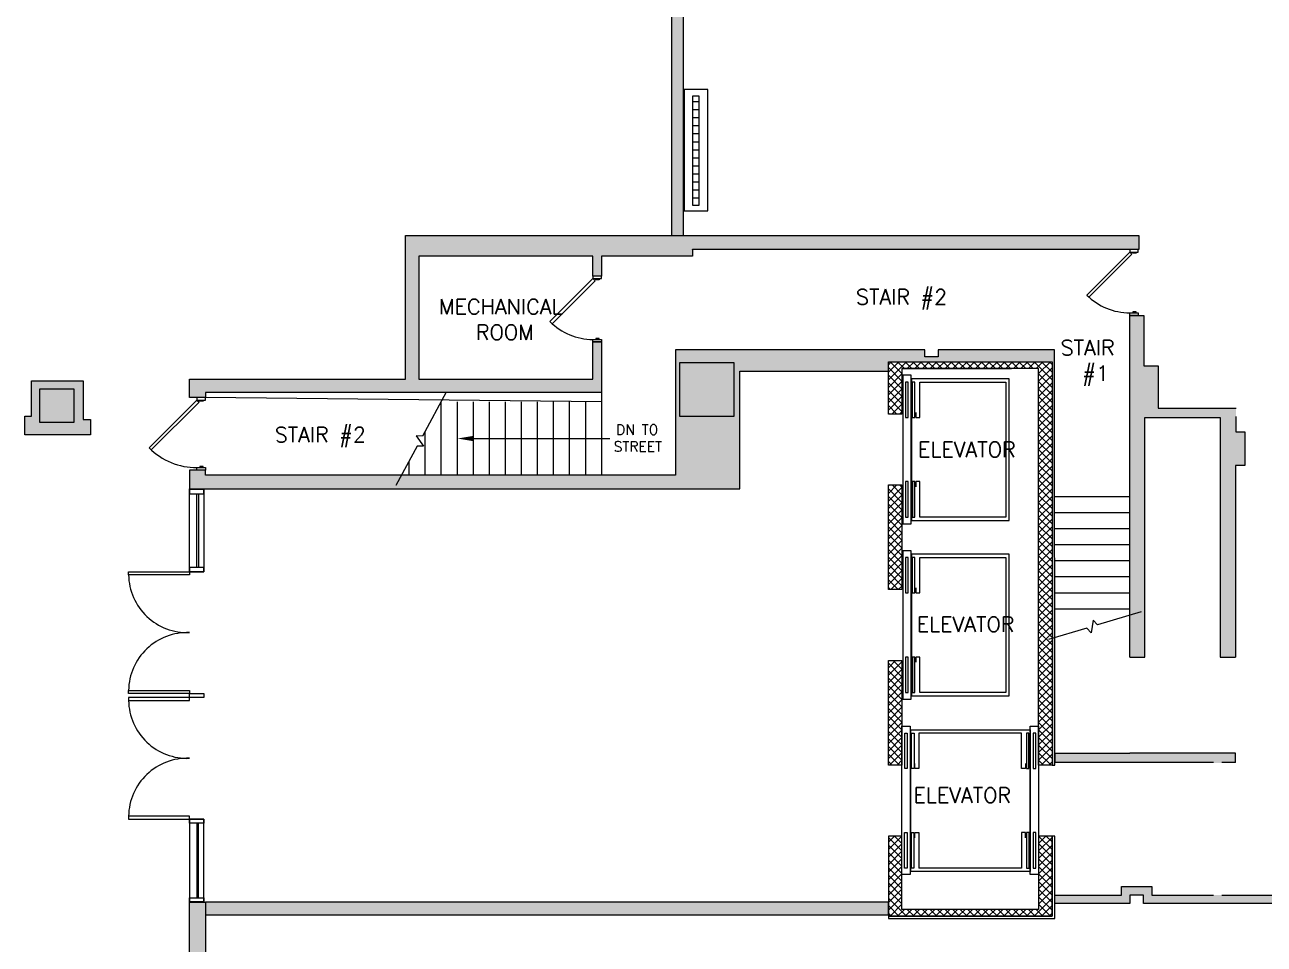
# Model space of a CAD drawing. Header units: inches. Extents: x 134 to 27213, y -45265 to 1601.
# Drawn here: x 11732 to 12466, y -8007 to -7462 of the extents above; entities that cross this region are included whole.
import ezdxf

# ---------------------------------------------------------------- set-up
doc = ezdxf.new("R2010")
doc.units = ezdxf.units.IN
for name, color, linetype, lineweight in [('A-Anno-Room-Idnt', 201, 'Continuous', 15), ('A-Wall-Comp', 7, 'Continuous', 9), ('A-Wall-Patt', 251, 'Continuous', 13), ('S-Cols', 6, 'Continuous', 15)]:
    doc.layers.add(name, color=color, linetype=linetype, lineweight=lineweight)
doc.layers.add('HIDE', color=7, linetype='Continuous')
doc.styles.get("Standard").update_dxf_attribs({"font": 'romans.shx'})

# ---------------------------------------------------------------- blocks, each defined once
blk = doc.blocks.new('*U316')
at = {"layer": 'S-Cols', "color": 6, "linetype": 'Continuous', "lineweight": 15}
for points in [[(1.5, 5), (2.74, 3.76), (31.02, 32.05), (29.78, 33.28)], [(1.5, 0), (0, 0), (0, 5), (1.5, 5)], [(1.5, 1.25), (2.12, 1.25), (2.12, 3.25), (1.5, 3.25)], [(41.5, 1.25), (40.88, 1.25), (40.88, 3.25), (41.5, 3.25)], [(41.5, 0), (43, 0), (43, 5), (41.5, 5)]]:
    blk.add_lwpolyline(points, close=True, dxfattribs=at)
at = {"layer": 'S-Cols', "color": 6, "linetype": 'Continuous', "lineweight": 15, "extrusion": (0, 0, -1)}
blk.add_arc((-1.5, 5), 40, 135, 180, dxfattribs=at)
blk = doc.blocks.new('*U320')
at = {"layer": 'S-Cols', "color": 6, "linetype": 'Continuous', "lineweight": 15}
for points in [[(1.5, 5), (2.74, 3.76), (28.19, 29.22), (26.96, 30.46)], [(1.5, 0), (0, 0), (0, 5), (1.5, 5)], [(1.5, 1.25), (2.12, 1.25), (2.12, 3.25), (1.5, 3.25)], [(37.5, 1.25), (36.88, 1.25), (36.88, 3.25), (37.5, 3.25)], [(37.5, 0), (39, 0), (39, 5), (37.5, 5)]]:
    blk.add_lwpolyline(points, close=True, dxfattribs=at)
at = {"layer": 'S-Cols', "color": 6, "linetype": 'Continuous', "lineweight": 15, "extrusion": (0, 0, -1)}
blk.add_arc((-1.5, 5), 36, 135, 180, dxfattribs=at)
blk = doc.blocks.new('*U321')
at = {"layer": 'S-Cols', "color": 6, "linetype": 'Continuous', "lineweight": 15}
for points in [[(1.5, 5), (2.74, 3.76), (28.19, 29.22), (26.96, 30.46)], [(1.5, 0), (0, 0), (0, 5), (1.5, 5)], [(1.5, 1.25), (2.12, 1.25), (2.12, 3.25), (1.5, 3.25)], [(37.5, 1.25), (36.88, 1.25), (36.88, 3.25), (37.5, 3.25)], [(37.5, 0), (39, 0), (39, 5), (37.5, 5)]]:
    blk.add_lwpolyline(points, close=True, dxfattribs=at)
at = {"layer": 'S-Cols', "color": 6, "linetype": 'Continuous', "lineweight": 15, "extrusion": (0, 0, -1)}
blk.add_arc((-1.5, 5), 36, 135, 180, dxfattribs=at)
blk = doc.blocks.new('*U328')
at = {"layer": 'A-Wall-Patt', "linetype": 'Continuous', "lineweight": 9}
for points in [[(0, 0), (0, -7.25), (184.07, -7.25), (184.07, 0)], [(184.07, -7.25), (280.56, -7.25), (280.56, 0), (184.07, 0)]]:
    blk.add_hatch(color=251, dxfattribs=at).paths.add_polyline_path(points, flags=0)
at = {"layer": 'A-Wall-Comp', "color": 7, "linetype": 'Continuous', "lineweight": 15}
blk.add_line((184.07, 0), (179.07, 0), dxfattribs=at)
at = {"layer": 'S-Cols', "color": 6, "linetype": 'Continuous', "lineweight": 15}
for p, q in [((0, 0), (0, -7.25)), ((179.07, 0), (0, 0)), ((280.56, 0), (184.07, 0)), ((280.56, -7.25), (280.56, 0)), ((0, -7.25), (184.07, -7.25)), ((184.07, -7.25), (280.56, -7.25))]:
    blk.add_line(p, q, dxfattribs=at)
blk = doc.blocks.new('*U333')
at = {"layer": 'A-Wall-Patt', "linetype": 'Continuous', "lineweight": 9}
blk.add_hatch(color=251, dxfattribs=at).paths.add_polyline_path([(0, 0), (0, -7.5), (404.52, -7.5), (404.52, 0)], flags=0)
at = {"layer": 'S-Cols', "color": 6, "linetype": 'Continuous', "lineweight": 15}
for p, q in [((0, 0), (0, -7.5)), ((404.52, 0), (0, 0)), ((404.52, -7.5), (404.52, 0)), ((0, -7.5), (404.52, -7.5))]:
    blk.add_line(p, q, dxfattribs=at)

msp = doc.modelspace()

# ---------------------------------------------------------------- hatches: boundary and pattern name
at = {"layer": 'A-Anno-Room-Idnt'}
h = msp.add_hatch(color=6, dxfattribs=at)
h.dxf.hatch_style = 1
h.paths.add_polyline_path([(12454.25, -7703.35), (12448.85, -7703.35), (12448.85, -7694.35), (12448.95, -7694.31), (12448.95, -7689.42), (12402.85, -7689.35), (12402.85, -7664.35), (12394.35, -7664.35), (12394.35, -7634.35), (12386.12, -7634.35), (12386.12, -7836.85), (12395.11, -7836.85), (12395.11, -7694.93), (12439.62, -7694.93), (12439.62, -7836.85), (12448.75, -7836.85), (12448.75, -7723.35), (12454.25, -7723.35)])
h = msp.add_hatch(color=6, dxfattribs=at)
h.dxf.hatch_style = 1
h.paths.add_polyline_path([(12448.75, -7893.85), (12386.12, -7893.85), (12341.85, -7893.85), (12341.85, -7899.35), (12435.71, -7899.35), (12435.71, -7899.54), (12440.71, -7899.54), (12440.71, -7899.35), (12448.75, -7899.35)])
at = {"layer": 'S-Cols'}
h = msp.add_hatch(color=256, dxfattribs=at)
h.dxf.hatch_style = 1
h.paths.add_polyline_path([(12127.12, -7595.1), (12127.12, -7599.35), (12073.12, -7599.35), (12073.12, -7611.1), (12068.12, -7611.1), (12068.12, -7599.2), (11965.07, -7599.2), (11965.07, -7672.1), (12068.12, -7672.1), (12068.12, -7650.1), (12073.12, -7650.1), (12073.12, -7680.1), (11838.59, -7680.1), (11838.59, -7683.1), (11829.09, -7683.1), (11829.09, -7672.1), (11957.07, -7672.1), (11957.07, -7587.1), (12391.42, -7587.1), (12391.42, -7595.35), (12127.12, -7595.35)])
h = msp.add_hatch(color=256, dxfattribs=at)
h.dxf.hatch_style = 1
h.paths.add_polyline_path([(11838.59, -7729.1), (11838.59, -7726.1), (11829.09, -7726.1), (11829.09, -7727.6), (11829.09, -7737.1), (12155.09, -7737.1), (12155.09, -7667.35), (12243.11, -7667.35), (12243.11, -7661.85), (12340.1, -7661.85), (12340.1, -7900.87), (12341.69, -7900.87), (12341.61, -7654.85), (12272.61, -7654.87), (12272.61, -7658.87), (12264.61, -7658.87), (12264.61, -7654.87), (12117.11, -7654.87), (12117.11, -7729.1)])
h = msp.add_hatch(color=256, dxfattribs=at)
h.dxf.hatch_style = 1
h.paths.add_polyline_path([(12119.59, -7662.35), (12151.59, -7662.35), (12151.59, -7694.35), (12119.59, -7694.35)])
h = msp.add_hatch(color=256, dxfattribs=at)
h.dxf.hatch_style = 1
h.paths.add_polyline_path([(11735.59, -7673.1), (11766.09, -7673.1), (11766.09, -7696.1), (11770.59, -7696.1), (11770.59, -7705.1), (11731.59, -7705.1), (11731.59, -7694.1), (11735.59, -7694.1)])
h = msp.add_hatch(color=256, dxfattribs=at)
h.dxf.hatch_style = 1
h.paths.add_polyline_path([(12540.21, -7694.35), (12540.21, -7996.89), (12477.21, -7996.89), (12477.21, -7982.89), (12394.21, -7982.89), (12394.21, -7977.89), (12386.21, -7977.89), (12386.21, -7982.89), (12341.71, -7982.89), (12341.71, -7977.89), (12381.21, -7977.89), (12381.21, -7972.89), (12399.21, -7972.89), (12399.21, -7977.89), (12435.71, -7977.89), (12435.71, -7977.87), (12440.71, -7977.87), (12440.71, -7977.89), (12482.21, -7977.89), (12482.21, -7991.89), (12535.21, -7991.89), (12535.21, -7694.35)])
h = msp.add_hatch(color=256, dxfattribs=at)
h.dxf.hatch_style = 1
h.paths.add_polyline_path([(11829.09, -7982.1), (11838.59, -7982.1), (11838.59, -8153.6), (11829.09, -8153.6)])

# ---------------------------------------------------------------- linework, layer by layer
for p, q in [((12136.11, -7500.47), (12122.11, -7500.47)), ((12122.11, -7500.47), (12122.11, -7572.47)), ((12136.11, -7572.47), (12136.11, -7500.47)), ((12131.11, -7504.47), (12127.11, -7504.47)), ((12127.11, -7504.47), (12127.11, -7568.97)), ((12131.11, -7507.8), (12127.11, -7507.8)), ((12131.11, -7568.97), (12131.11, -7504.47)), ((12131.11, -7512.57), (12127.11, -7512.57)), ((12131.11, -7517.33), (12127.11, -7517.33)), ((12131.11, -7522.09), (12127.11, -7522.09)), ((12131.11, -7526.85), (12127.11, -7526.85)), ((12131.11, -7531.62), (12127.11, -7531.62)), ((12131.11, -7536.38), (12127.11, -7536.38)), ((12131.11, -7541.14), (12127.11, -7541.14)), ((12131.11, -7545.9), (12127.11, -7545.9)), ((12131.11, -7550.67), (12127.11, -7550.67)), ((12127.1, -7555.61), (12127.1, -7555.61)), ((12131.11, -7555.43), (12127.11, -7555.43)), ((12131.11, -7560.19), (12127.11, -7560.19)), ((12127.1, -7568.31), (12127.1, -7568.31)), ((12131.11, -7564.95), (12127.11, -7564.95)), ((12122.11, -7572.47), (12136.11, -7572.47)), ((12127.11, -7568.97), (12131.11, -7568.97)), ((11957.07, -7672.1), (11957.07, -7587.1)), ((11957.07, -7587.1), (12391.42, -7587.1)), ((11957.07, -7672.1), (11957.07, -7587.1)), ((11957.07, -7587.1), (12391.42, -7587.1)), ((12391.42, -7587.1), (12391.42, -7595.35)), ((12391.42, -7587.1), (12391.42, -7595.35)), ((12127.12, -7595.1), (12127.12, -7599.35)), ((12127.12, -7595.35), (12127.12, -7595.1)), ((12127.12, -7595.1), (12127.12, -7599.35)), ((12127.12, -7595.35), (12127.12, -7595.1)), ((12391.42, -7595.35), (12127.12, -7595.35)), ((12391.42, -7595.35), (12127.12, -7595.35)), ((12068.12, -7599.2), (11965.07, -7599.2)), ((11965.07, -7599.2), (11965.07, -7672.1)), ((12068.12, -7599.2), (11965.07, -7599.2)), ((11965.07, -7599.2), (11965.07, -7672.1)), ((12068.12, -7611.1), (12068.12, -7599.2)), ((12068.12, -7611.1), (12068.12, -7599.2)), ((12127.12, -7599.35), (12073.12, -7599.35)), ((12073.12, -7599.35), (12073.12, -7611.1)), ((12127.12, -7599.35), (12073.12, -7599.35)), ((12073.12, -7599.35), (12073.12, -7611.1)), ((12073.12, -7611.1), (12068.12, -7611.1)), ((12073.12, -7611.1), (12068.12, -7611.1)), ((12386.12, -7836.85), (12386.12, -7634.35)), ((12386.12, -7634.35), (12394.35, -7634.35)), ((12386.12, -7836.85), (12386.12, -7634.35)), ((12386.12, -7634.35), (12394.35, -7634.35)), ((12394.35, -7634.35), (12394.35, -7664.35)), ((12394.35, -7634.35), (12394.35, -7664.35)), ((12068.12, -7672.1), (12068.12, -7650.1)), ((12068.12, -7650.1), (12073.12, -7650.1)), ((12068.12, -7672.1), (12068.12, -7650.1)), ((12068.12, -7650.1), (12073.12, -7650.1)), ((12073.12, -7650.1), (12073.12, -7680.1)), ((12073.12, -7650.1), (12073.12, -7680.1)), ((12264.61, -7654.87), (12117.11, -7654.87)), ((12117.11, -7654.87), (12117.11, -7729.1)), ((12264.61, -7654.87), (12117.11, -7654.87)), ((12117.11, -7654.87), (12117.11, -7729.1)), ((12264.61, -7658.87), (12264.61, -7654.87)), ((12264.61, -7658.87), (12264.61, -7654.87)), ((12341.61, -7654.85), (12272.61, -7654.87)), ((12341.61, -7654.85), (12272.61, -7654.87)), ((12272.61, -7654.87), (12272.61, -7658.87)), ((12272.61, -7654.87), (12272.61, -7658.87)), ((12341.69, -7900.87), (12341.61, -7654.85)), ((12341.69, -7900.87), (12341.61, -7654.85)), ((12119.59, -7662.35), (12151.59, -7662.35)), ((12119.59, -7694.35), (12119.59, -7662.35)), ((12119.59, -7662.35), (12151.59, -7662.35)), ((12119.59, -7694.35), (12119.59, -7662.35)), ((12151.59, -7662.35), (12151.59, -7694.35)), ((12151.59, -7662.35), (12151.59, -7694.35)), ((12243.11, -7667.35), (12243.11, -7661.85)), ((12243.11, -7661.85), (12340.1, -7661.85)), ((12243.11, -7692.87), (12243.11, -7661.85)), ((12243.11, -7661.85), (12340.1, -7661.85)), ((12243.11, -7663.57), (12244.83, -7661.85)), ((12243.11, -7668.06), (12249.32, -7661.85)), ((12243.11, -7672.55), (12253.81, -7661.85)), ((12243.11, -7667.35), (12243.11, -7661.85)), ((12243.11, -7661.85), (12340.1, -7661.85)), ((12251.11, -7668.85), (12244.11, -7661.85)), ((12252.6, -7665.85), (12248.6, -7661.85)), ((12257.09, -7665.85), (12253.09, -7661.85)), ((12254.3, -7665.85), (12258.3, -7661.85)), ((12261.58, -7665.85), (12257.58, -7661.85)), ((12258.79, -7665.85), (12262.79, -7661.85)), ((12266.07, -7665.85), (12262.07, -7661.85)), ((12263.28, -7665.85), (12267.28, -7661.85)), ((12272.61, -7658.87), (12264.61, -7658.87)), ((12272.61, -7658.87), (12264.61, -7658.87)), ((12270.56, -7665.85), (12266.56, -7661.85)), ((12267.77, -7665.85), (12271.77, -7661.85)), ((12275.05, -7665.85), (12271.05, -7661.85)), ((12272.26, -7665.85), (12276.26, -7661.85)), ((12279.54, -7665.85), (12275.54, -7661.85)), ((12276.75, -7665.85), (12280.75, -7661.85)), ((12284.03, -7665.85), (12280.03, -7661.85)), ((12281.24, -7665.85), (12285.24, -7661.85)), ((12288.52, -7665.85), (12284.52, -7661.85)), ((12285.73, -7665.85), (12289.73, -7661.85)), ((12293.01, -7665.85), (12289.01, -7661.85)), ((12290.22, -7665.85), (12294.22, -7661.85)), ((12297.5, -7665.85), (12293.5, -7661.85)), ((12294.71, -7665.85), (12298.71, -7661.85)), ((12301.99, -7665.85), (12297.99, -7661.85)), ((12299.2, -7665.85), (12303.2, -7661.85)), ((12306.48, -7665.85), (12302.48, -7661.85)), ((12303.69, -7665.85), (12307.69, -7661.85)), ((12310.97, -7665.85), (12306.97, -7661.85)), ((12308.18, -7665.85), (12312.18, -7661.85)), ((12315.46, -7665.85), (12311.46, -7661.85)), ((12312.67, -7665.85), (12316.67, -7661.85)), ((12319.95, -7665.85), (12315.95, -7661.85)), ((12317.16, -7665.85), (12321.16, -7661.85)), ((12324.44, -7665.85), (12320.44, -7661.85)), ((12321.65, -7665.85), (12325.65, -7661.85)), ((12328.93, -7665.85), (12324.93, -7661.85)), ((12326.14, -7665.85), (12330.14, -7661.85)), ((12340.1, -7672.53), (12329.42, -7661.85)), ((12330.63, -7665.85), (12334.63, -7661.85)), ((12332.1, -7668.87), (12339.12, -7661.85)), ((12340.1, -7668.04), (12333.91, -7661.85)), ((12340.1, -7663.55), (12338.4, -7661.85)), ((12340.1, -7661.85), (12340.1, -7900.87)), ((12340.1, -7661.85), (12340.1, -7900.87)), ((12340.1, -7661.85), (12340.1, -7900.87)), ((12394.35, -7664.35), (12402.85, -7664.35)), ((12394.35, -7664.35), (12402.85, -7664.35)), ((12402.85, -7664.35), (12402.85, -7689.35)), ((12402.85, -7664.35), (12402.85, -7689.35)), ((12155.09, -7737.1), (12155.09, -7667.35)), ((12155.09, -7667.35), (12243.11, -7667.35)), ((12155.09, -7737.1), (12155.09, -7667.35)), ((12155.09, -7667.35), (12243.11, -7667.35)), ((12251.11, -7673.34), (12243.11, -7665.34)), ((12243.11, -7677.04), (12251.11, -7669.04)), ((12251.11, -7677.83), (12243.11, -7669.83)), ((12332.1, -7665.85), (12251.11, -7665.85)), ((12251.11, -7665.85), (12251.11, -7692.87)), ((12251.61, -7665.85), (12316.11, -7665.85)), ((12256.61, -7669.87), (12251.61, -7669.87)), ((12251.61, -7669.87), (12251.61, -7757.87)), ((12256.61, -7757.87), (12256.61, -7669.87)), ((12332.1, -7673.36), (12340.1, -7665.36)), ((12332.1, -7900.87), (12332.1, -7665.85)), ((12340.1, -7677.02), (12332.1, -7669.02)), ((12332.1, -7677.85), (12340.1, -7669.85)), ((11735.59, -7673.1), (11766.09, -7673.1)), ((11735.59, -7694.1), (11735.59, -7673.1)), ((11735.59, -7673.1), (11766.09, -7673.1)), ((11735.59, -7694.1), (11735.59, -7673.1)), ((11740.59, -7677.85), (11760.59, -7677.85)), ((11740.59, -7697.85), (11740.59, -7677.85)), ((11760.59, -7677.85), (11760.59, -7697.85)), ((11766.09, -7673.1), (11766.09, -7696.1)), ((11766.09, -7673.1), (11766.09, -7696.1)), ((11829.09, -7683.1), (11829.09, -7672.1)), ((11829.09, -7672.1), (11957.07, -7672.1)), ((11829.09, -7683.1), (11829.09, -7672.1)), ((11829.09, -7672.1), (11957.07, -7672.1)), ((11965.07, -7672.1), (12068.12, -7672.1)), ((11965.07, -7672.1), (12068.12, -7672.1)), ((12243.11, -7681.53), (12251.11, -7673.53)), ((12251.11, -7682.32), (12243.11, -7674.32)), ((12243.11, -7686.02), (12251.11, -7678.02)), ((12251.11, -7686.81), (12243.11, -7678.81)), ((12254.75, -7673.87), (12253.25, -7673.87)), ((12253.25, -7673.87), (12253.25, -7694.87)), ((12254.75, -7694.87), (12254.75, -7673.87)), ((12314.73, -7671.87), (12256.86, -7671.87)), ((12256.86, -7671.87), (12256.86, -7755.87)), ((12258.75, -7673.87), (12257.25, -7673.87)), ((12257.25, -7673.87), (12257.25, -7694.87)), ((12258.75, -7694.87), (12258.75, -7673.87)), ((12261.73, -7694.87), (12261.73, -7673.87)), ((12261.73, -7673.87), (12312.73, -7673.87)), ((12312.73, -7673.87), (12312.73, -7753.87)), ((12314.73, -7755.87), (12314.73, -7671.87)), ((12340.1, -7681.51), (12332.1, -7673.51)), ((12332.1, -7682.34), (12340.1, -7674.34)), ((12340.1, -7686), (12332.1, -7678)), ((12332.1, -7686.83), (12340.1, -7678.83)), ((11838.59, -7683.1), (11829.09, -7683.1)), ((11838.59, -7683.1), (11829.09, -7683.1)), ((12073.12, -7680.1), (11838.59, -7680.1)), ((11838.59, -7680.1), (11838.59, -7683.1)), ((12073.12, -7680.1), (11838.59, -7680.1)), ((11838.59, -7680.1), (11838.59, -7683.1)), ((12073.12, -7685.6), (11838.59, -7683.1)), ((11981.23, -7679.85), (11967.17, -7705.86)), ((11978.12, -7685.6), (11978.12, -7729.1)), ((11987.62, -7685.6), (11987.62, -7729.1)), ((11997.12, -7685.6), (11997.12, -7729.1)), ((12006.62, -7685.6), (12006.62, -7729.1)), ((12016.12, -7685.6), (12016.12, -7729.1)), ((12025.62, -7685.6), (12025.62, -7729.1)), ((12035.12, -7685.6), (12035.12, -7729.1)), ((12044.62, -7685.6), (12044.62, -7729.1)), ((12054.12, -7685.6), (12054.12, -7729.1)), ((12063.62, -7685.6), (12063.62, -7729.1)), ((12073.12, -7680.1), (12073.12, -7685.6)), ((12073.12, -7685.6), (12073.12, -7729.1)), ((12243.11, -7690.51), (12251.11, -7682.51)), ((12251.11, -7691.3), (12243.11, -7683.3)), ((12340.1, -7690.49), (12332.1, -7682.49)), ((12332.1, -7691.32), (12340.1, -7683.32)), ((12248.18, -7692.87), (12243.11, -7687.79)), ((12243.69, -7692.87), (12243.11, -7692.28)), ((12251.11, -7692.87), (12243.11, -7692.87)), ((12245.24, -7692.87), (12251.11, -7687)), ((12249.73, -7692.87), (12251.11, -7691.49)), ((12259.36, -7691.87), (12259.36, -7694.87)), ((12340.1, -7694.98), (12332.1, -7686.98)), ((12332.1, -7695.81), (12340.1, -7687.81)), ((12340.1, -7699.47), (12332.1, -7691.47)), ((12332.1, -7700.3), (12340.1, -7692.3)), ((12402.85, -7689.35), (12449.04, -7689.35)), ((11731.59, -7705.1), (11731.59, -7694.1)), ((11731.59, -7694.1), (11735.59, -7694.1)), ((11731.59, -7705.1), (11731.59, -7694.1)), ((11731.59, -7694.1), (11735.59, -7694.1)), ((11760.59, -7697.85), (11740.59, -7697.85)), ((11766.09, -7696.1), (11770.59, -7696.1)), ((11766.09, -7696.1), (11770.59, -7696.1)), ((11770.59, -7696.1), (11770.59, -7705.1)), ((11770.59, -7696.1), (11770.59, -7705.1)), ((12151.59, -7694.35), (12119.59, -7694.35)), ((12151.59, -7694.35), (12119.59, -7694.35)), ((12253.25, -7694.87), (12254.75, -7694.87)), ((12257.25, -7694.87), (12258.75, -7694.87)), ((12259.36, -7694.87), (12261.73, -7694.87)), ((12340.1, -7703.96), (12332.1, -7695.96)), ((12332.1, -7704.79), (12340.1, -7696.79)), ((12340.1, -7708.45), (12332.1, -7700.45)), ((12395.11, -7836.85), (12395.11, -7694.93)), ((12395.11, -7694.93), (12439.62, -7694.93)), ((12395.11, -7836.85), (12395.11, -7694.93)), ((12395.11, -7694.93), (12439.62, -7694.93)), ((12439.62, -7694.93), (12439.62, -7836.85)), ((12439.62, -7694.93), (12439.62, -7836.85)), ((12448.85, -7694.35), (12448.85, -7703.35)), ((12448.85, -7694.35), (12448.85, -7703.35)), ((11770.59, -7705.1), (11731.59, -7705.1)), ((11770.59, -7705.1), (11731.59, -7705.1)), ((11967.17, -7705.86), (11963.4, -7705.74)), ((11963.4, -7705.74), (11967.74, -7711.92)), ((11968.62, -7703.18), (11968.62, -7729.1)), ((12332.1, -7709.28), (12340.1, -7701.28)), ((12340.1, -7712.94), (12332.1, -7704.94)), ((12332.1, -7713.77), (12340.1, -7705.77)), ((12448.85, -7703.35), (12454.25, -7703.35)), ((12448.85, -7703.35), (12454.25, -7703.35)), ((12454.25, -7703.35), (12454.25, -7723.35)), ((12454.25, -7703.35), (12454.25, -7723.35)), ((11963.96, -7711.8), (11951.37, -7735.12)), ((11967.74, -7711.92), (11963.96, -7711.8)), ((12340.1, -7717.43), (12332.1, -7709.43)), ((12332.1, -7718.26), (12340.1, -7710.26)), ((12340.1, -7721.92), (12332.1, -7713.92)), ((12332.1, -7722.75), (12340.1, -7714.75)), ((11959.12, -7720.76), (11959.12, -7729.1)), ((12340.1, -7726.41), (12332.1, -7718.41)), ((12332.1, -7727.24), (12340.1, -7719.24)), ((12340.1, -7730.9), (12332.1, -7722.9)), ((11838.59, -7726.1), (11829.09, -7726.1)), ((11829.09, -7726.1), (11829.09, -7727.6)), ((11838.59, -7726.1), (11829.09, -7726.1)), ((11829.09, -7726.1), (11829.09, -7727.6)), ((11829.09, -7727.6), (11829.09, -7737.1)), ((11829.09, -7727.6), (11829.09, -7737.1)), ((11838.59, -7729.1), (11838.59, -7726.1)), ((11838.59, -7729.1), (11838.59, -7726.1)), ((12117.11, -7729.1), (11838.59, -7729.1)), ((12117.11, -7729.1), (11838.59, -7729.1)), ((12332.1, -7731.73), (12340.1, -7723.73)), ((12340.1, -7735.39), (12332.1, -7727.39)), ((12332.1, -7736.22), (12340.1, -7728.22)), ((12454.25, -7723.35), (12448.75, -7723.35)), ((12448.75, -7723.35), (12448.75, -7836.85)), ((12454.25, -7723.35), (12448.75, -7723.35)), ((12448.75, -7723.35), (12448.75, -7836.85)), ((11829.09, -7737.1), (12155.09, -7737.1)), ((11829.09, -7737.1), (11837.59, -7737.1)), ((11829.09, -7786.35), (11829.09, -7737.1)), ((11829.09, -7737.1), (12155.09, -7737.1)), ((11829.09, -7737.6), (11829.09, -7740.1)), ((11837.59, -7737.6), (11829.09, -7737.6)), ((11829.09, -7737.6), (11829.09, -7737.6)), ((11837.59, -7737.1), (11837.59, -7786.35)), ((11837.59, -7740.1), (11837.59, -7737.6)), ((11838.59, -7737.1), (11838.59, -7737.1)), ((11838.59, -7737.1), (11838.59, -7737.1)), ((12243.11, -7796.87), (12243.11, -7734.87)), ((12243.11, -7734.87), (12251.11, -7734.87)), ((12243.11, -7735.41), (12243.65, -7734.87)), ((12243.11, -7739.9), (12248.14, -7734.87)), ((12243.11, -7744.39), (12251.11, -7736.39)), ((12251.11, -7745.18), (12243.11, -7737.18)), ((12251.11, -7740.69), (12245.28, -7734.87)), ((12251.11, -7736.2), (12249.77, -7734.87)), ((12251.11, -7734.87), (12251.11, -7796.87)), ((12254.83, -7732.87), (12253.33, -7732.87)), ((12253.33, -7732.87), (12253.33, -7753.87)), ((12254.83, -7753.87), (12254.83, -7732.87)), ((12258.83, -7732.87), (12257.33, -7732.87)), ((12257.33, -7732.87), (12257.33, -7753.87)), ((12258.83, -7753.87), (12258.83, -7732.87)), ((12261.73, -7732.87), (12259.36, -7732.87)), ((12259.36, -7732.87), (12259.36, -7735.87)), ((12261.73, -7753.87), (12261.73, -7732.87)), ((12340.1, -7739.88), (12332.1, -7731.88)), ((12332.1, -7740.71), (12340.1, -7732.71)), ((12340.1, -7744.37), (12332.1, -7736.37)), ((12332.1, -7745.2), (12340.1, -7737.2)), ((11829.09, -7740.1), (11837.59, -7740.1)), ((11833.54, -7740.1), (11834.54, -7740.1)), ((11833.54, -7783.85), (11833.54, -7740.1)), ((11834.54, -7740.1), (11834.54, -7783.85)), ((12243.11, -7748.88), (12251.11, -7740.88)), ((12251.11, -7749.67), (12243.11, -7741.67)), ((12340.1, -7748.86), (12332.1, -7740.86)), ((12332.1, -7749.69), (12340.1, -7741.69)), ((12386.12, -7741.89), (12341.61, -7741.89)), ((12243.11, -7753.37), (12251.11, -7745.37)), ((12251.11, -7754.16), (12243.11, -7746.16)), ((12243.11, -7757.86), (12251.11, -7749.86)), ((12251.11, -7758.65), (12243.11, -7750.65)), ((12340.1, -7753.35), (12332.1, -7745.35)), ((12332.1, -7754.18), (12340.1, -7746.18)), ((12340.1, -7757.84), (12332.1, -7749.84)), ((12332.1, -7758.67), (12340.1, -7750.67)), ((12386.12, -7751.39), (12341.61, -7751.39)), ((12243.11, -7762.35), (12251.11, -7754.35)), ((12251.11, -7763.14), (12243.11, -7755.14)), ((12243.11, -7766.84), (12251.11, -7758.84)), ((12251.11, -7767.63), (12243.11, -7759.63)), ((12251.61, -7757.87), (12256.61, -7757.87)), ((12253.33, -7753.87), (12254.83, -7753.87)), ((12256.86, -7755.87), (12314.73, -7755.87)), ((12257.33, -7753.87), (12258.83, -7753.87)), ((12312.73, -7753.87), (12261.73, -7753.87)), ((12340.1, -7762.33), (12332.1, -7754.33)), ((12332.1, -7763.16), (12340.1, -7755.16)), ((12340.1, -7766.82), (12332.1, -7758.82)), ((12332.1, -7767.65), (12340.1, -7759.65)), ((12243.11, -7771.33), (12251.11, -7763.33)), ((12251.11, -7772.12), (12243.11, -7764.12)), ((12340.1, -7771.31), (12332.1, -7763.31)), ((12332.1, -7772.14), (12340.1, -7764.14)), ((12386.12, -7760.89), (12341.61, -7760.89)), ((12243.11, -7775.82), (12251.11, -7767.82)), ((12251.11, -7776.61), (12243.11, -7768.61)), ((12243.11, -7780.31), (12251.11, -7772.31)), ((12251.11, -7781.1), (12243.11, -7773.1)), ((12256.61, -7773.87), (12251.61, -7773.87)), ((12251.61, -7773.87), (12251.61, -7861.87)), ((12256.61, -7861.87), (12256.61, -7773.87)), ((12340.1, -7775.8), (12332.1, -7767.8)), ((12332.1, -7776.63), (12340.1, -7768.63)), ((12340.1, -7780.29), (12332.1, -7772.29)), ((12332.1, -7781.12), (12340.1, -7773.12)), ((12386.12, -7770.39), (12341.61, -7770.39)), ((12243.11, -7784.8), (12251.11, -7776.8)), ((12251.11, -7785.59), (12243.11, -7777.59)), ((12243.11, -7789.29), (12251.11, -7781.29)), ((12254.75, -7777.87), (12253.25, -7777.87)), ((12253.25, -7777.87), (12253.25, -7798.87)), ((12254.75, -7798.87), (12254.75, -7777.87)), ((12314.73, -7775.87), (12256.86, -7775.87)), ((12256.86, -7775.87), (12256.86, -7859.87)), ((12258.75, -7777.87), (12257.25, -7777.87)), ((12257.25, -7777.87), (12257.25, -7798.87)), ((12258.75, -7798.87), (12258.75, -7777.87)), ((12261.73, -7798.87), (12261.73, -7777.87)), ((12261.73, -7777.87), (12312.73, -7777.87)), ((12312.73, -7777.87), (12312.73, -7857.87)), ((12314.73, -7859.87), (12314.73, -7775.87)), ((12340.1, -7784.78), (12332.1, -7776.78)), ((12332.1, -7785.61), (12340.1, -7777.61)), ((12340.1, -7789.27), (12332.1, -7781.27)), ((12386.12, -7779.89), (12341.61, -7779.89)), ((11793.09, -7788.1), (11793.09, -7786.35)), ((11793.09, -7786.35), (11829.09, -7786.35)), ((11829.09, -7788.1), (11793.09, -7788.1)), ((11829.09, -7783.85), (11829.09, -7786.35)), ((11837.59, -7783.85), (11829.09, -7783.85)), ((11829.09, -7783.85), (11829.09, -7783.85)), ((11829.09, -7786.35), (11837.59, -7786.35)), ((11837.59, -7786.35), (11829.09, -7786.35)), ((11829.09, -7786.35), (11829.09, -7788.1)), ((11834.54, -7783.85), (11833.54, -7783.85)), ((11837.59, -7786.35), (11837.59, -7783.85)), ((12251.11, -7790.08), (12243.11, -7782.08)), ((12243.11, -7793.78), (12251.11, -7785.78)), ((12251.11, -7794.57), (12243.11, -7786.57)), ((12332.1, -7790.1), (12340.1, -7782.1)), ((12340.1, -7793.76), (12332.1, -7785.76)), ((12332.1, -7794.59), (12340.1, -7786.59)), ((12248.91, -7796.87), (12243.11, -7791.06)), ((12244.42, -7796.87), (12243.11, -7795.55)), ((12244.51, -7796.87), (12251.11, -7790.27)), ((12249, -7796.87), (12251.11, -7794.76)), ((12259.36, -7795.87), (12259.36, -7798.87)), ((12340.1, -7798.25), (12332.1, -7790.25)), ((12332.1, -7799.08), (12340.1, -7791.08)), ((12340.1, -7802.74), (12332.1, -7794.74)), ((12332.1, -7803.57), (12340.1, -7795.57)), ((12386.12, -7789.39), (12341.61, -7789.39)), ((12251.11, -7796.87), (12243.11, -7796.87)), ((12243.11, -7796.87), (12243.11, -7796.87)), ((12253.25, -7798.87), (12254.75, -7798.87)), ((12257.25, -7798.87), (12258.75, -7798.87)), ((12259.36, -7798.87), (12261.73, -7798.87)), ((12340.1, -7807.23), (12332.1, -7799.23)), ((12332.1, -7808.06), (12340.1, -7800.06)), ((12340.1, -7811.72), (12332.1, -7803.72)), ((12386.12, -7798.89), (12341.61, -7798.89)), ((12332.1, -7812.55), (12340.1, -7804.55)), ((12340.1, -7816.21), (12332.1, -7808.21)), ((12332.1, -7817.04), (12340.1, -7809.04)), ((12386.12, -7808.39), (12341.61, -7808.39)), ((12392.9, -7810.07), (12367.05, -7817.78)), ((12340.1, -7820.7), (12332.1, -7812.7)), ((12332.1, -7821.53), (12340.1, -7813.53)), ((12340.1, -7825.19), (12332.1, -7817.19)), ((12332.1, -7826.02), (12340.1, -7818.02)), ((12364.47, -7815.03), (12363.17, -7822.46)), ((12367.05, -7817.78), (12364.47, -7815.03)), ((12340.1, -7829.68), (12332.1, -7821.68)), ((12332.1, -7830.51), (12340.1, -7822.51)), ((12360.59, -7819.71), (12337.9, -7826.48)), ((12363.17, -7822.46), (12360.59, -7819.71)), ((12340.1, -7834.17), (12332.1, -7826.17)), ((12332.1, -7835), (12340.1, -7827)), ((12340.1, -7838.66), (12332.1, -7830.66)), ((12332.1, -7839.49), (12340.1, -7831.49)), ((12243.11, -7900.87), (12243.11, -7838.87)), ((12243.11, -7838.87), (12251.11, -7838.87)), ((12243.11, -7843.17), (12247.41, -7838.87)), ((12243.11, -7847.66), (12251.11, -7839.66)), ((12251.11, -7848.46), (12243.11, -7840.46)), ((12251.11, -7843.97), (12246.01, -7838.87)), ((12251.11, -7839.48), (12250.5, -7838.87)), ((12251.11, -7838.87), (12251.11, -7900.87)), ((12254.83, -7836.87), (12253.33, -7836.87)), ((12253.33, -7836.87), (12253.33, -7857.87)), ((12254.83, -7857.87), (12254.83, -7836.87)), ((12258.83, -7836.87), (12257.33, -7836.87)), ((12257.33, -7836.87), (12257.33, -7857.87)), ((12258.83, -7857.87), (12258.83, -7836.87)), ((12261.73, -7836.87), (12259.36, -7836.87)), ((12259.36, -7836.87), (12259.36, -7839.87)), ((12261.73, -7857.87), (12261.73, -7836.87)), ((12340.1, -7843.15), (12332.1, -7835.15)), ((12332.1, -7843.98), (12340.1, -7835.98)), ((12340.1, -7847.64), (12332.1, -7839.64)), ((12332.1, -7848.47), (12340.1, -7840.47)), ((12386.12, -7836.85), (12395.11, -7836.85)), ((12439.62, -7836.85), (12448.75, -7836.85)), ((12243.11, -7852.15), (12251.11, -7844.15)), ((12251.11, -7852.95), (12243.11, -7844.95)), ((12340.1, -7852.13), (12332.1, -7844.13)), ((12332.1, -7852.96), (12340.1, -7844.96)), ((12243.11, -7856.64), (12251.11, -7848.64)), ((12251.11, -7857.44), (12243.11, -7849.44)), ((12243.11, -7861.13), (12251.11, -7853.13)), ((12251.11, -7861.93), (12243.11, -7853.93)), ((12340.1, -7856.62), (12332.1, -7848.62)), ((12332.1, -7857.45), (12340.1, -7849.45)), ((12340.1, -7861.12), (12332.1, -7853.12)), ((12332.1, -7861.94), (12340.1, -7853.94)), ((11793.09, -7858.35), (11793.09, -7856.6)), ((11793.09, -7856.6), (11829.09, -7856.6)), ((11829.09, -7858.35), (11793.09, -7858.35)), ((11829.09, -7860.85), (11793.09, -7860.85)), ((11793.09, -7860.85), (11793.09, -7862.6)), ((11793.09, -7862.6), (11829.09, -7862.6)), ((11829.09, -7856.6), (11829.09, -7858.35)), ((11829.09, -7860.85), (11829.09, -7858.35)), ((11829.09, -7858.35), (11837.59, -7858.35)), ((11837.59, -7860.85), (11829.09, -7860.85)), ((11829.09, -7860.85), (11829.09, -7860.85)), ((11829.09, -7862.6), (11829.09, -7860.85)), ((11837.59, -7858.35), (11837.59, -7860.85)), ((12243.11, -7865.62), (12251.11, -7857.62)), ((12251.11, -7866.42), (12243.11, -7858.42)), ((12243.11, -7870.11), (12251.11, -7862.11)), ((12251.61, -7861.87), (12256.61, -7861.87)), ((12253.33, -7857.87), (12254.83, -7857.87)), ((12256.86, -7859.87), (12314.73, -7859.87)), ((12257.33, -7857.87), (12258.83, -7857.87)), ((12312.73, -7857.87), (12261.73, -7857.87)), ((12340.1, -7865.61), (12332.1, -7857.61)), ((12332.1, -7866.43), (12340.1, -7858.43)), ((12340.1, -7870.1), (12332.1, -7862.1)), ((12251.11, -7870.91), (12243.11, -7862.91)), ((12243.11, -7874.6), (12251.11, -7866.6)), ((12251.11, -7875.4), (12243.11, -7867.4)), ((12332.1, -7870.92), (12340.1, -7862.92)), ((12340.1, -7874.59), (12332.1, -7866.59)), ((12332.1, -7875.41), (12340.1, -7867.41)), ((12243.11, -7879.09), (12251.11, -7871.09)), ((12251.11, -7879.89), (12243.11, -7871.89)), ((12243.11, -7883.58), (12251.11, -7875.58)), ((12251.11, -7884.38), (12243.11, -7876.38)), ((12340.1, -7879.08), (12332.1, -7871.08)), ((12332.1, -7879.9), (12340.1, -7871.9)), ((12340.1, -7883.57), (12332.1, -7875.57)), ((12332.1, -7884.39), (12340.1, -7876.39)), ((12243.11, -7888.07), (12251.11, -7880.07)), ((12251.11, -7888.87), (12243.11, -7880.87)), ((12243.11, -7892.56), (12251.11, -7884.56)), ((12251.11, -7965.7), (12251.11, -7877.7)), ((12251.11, -7877.7), (12256.11, -7877.7)), ((12252.83, -7902.87), (12252.83, -7881.87)), ((12252.83, -7881.87), (12254.33, -7881.87)), ((12254.33, -7881.87), (12254.33, -7902.87)), ((12256.11, -7877.7), (12256.11, -7965.7)), ((12256.36, -7963.87), (12256.36, -7879.87)), ((12256.36, -7879.87), (12327.11, -7879.87)), ((12256.83, -7902.87), (12256.83, -7881.87)), ((12256.83, -7881.87), (12258.33, -7881.87)), ((12258.33, -7881.87), (12258.33, -7902.87)), ((12261.23, -7881.87), (12261.23, -7902.87)), ((12321.98, -7881.87), (12261.23, -7881.87)), ((12321.98, -7902.87), (12321.98, -7881.87)), ((12326.39, -7881.87), (12324.89, -7881.87)), ((12324.89, -7881.87), (12324.89, -7902.87)), ((12326.39, -7902.87), (12326.39, -7881.87)), ((12327.1, -7965.7), (12327.1, -7877.7)), ((12327.1, -7877.7), (12332.1, -7877.7)), ((12327.11, -7879.87), (12327.11, -7963.87)), ((12330.39, -7881.87), (12328.89, -7881.87)), ((12328.89, -7881.87), (12328.89, -7902.87)), ((12330.39, -7902.87), (12330.39, -7881.87)), ((12332.1, -7877.7), (12332.1, -7965.7)), ((12340.1, -7888.06), (12332.1, -7880.06)), ((12332.1, -7888.88), (12340.1, -7880.88)), ((12340.1, -7892.55), (12332.1, -7884.55)), ((12251.11, -7893.36), (12243.11, -7885.36)), ((12243.11, -7897.05), (12251.11, -7889.05)), ((12251.11, -7897.85), (12243.11, -7889.85)), ((12332.1, -7893.37), (12340.1, -7885.37)), ((12340.1, -7897.04), (12332.1, -7889.04)), ((12332.1, -7897.87), (12340.1, -7889.87)), ((12249.64, -7900.87), (12243.11, -7894.34)), ((12245.15, -7900.87), (12243.11, -7898.83)), ((12243.78, -7900.87), (12251.11, -7893.54)), ((12248.27, -7900.87), (12251.11, -7898.03)), ((12339.44, -7900.87), (12332.1, -7893.53)), ((12334.95, -7900.87), (12332.1, -7898.02)), ((12333.59, -7900.87), (12340.1, -7894.36)), ((12338.08, -7900.87), (12340.1, -7898.85)), ((12341.69, -7899.35), (12341.69, -7893.85)), ((12341.69, -7893.85), (12386.12, -7893.85)), ((12341.85, -7899.35), (12341.85, -7893.85)), ((12341.85, -7893.85), (12386.12, -7893.85)), ((12448.75, -7893.85), (12386.12, -7893.85)), ((12439.62, -7893.85), (12386.12, -7893.85)), ((12448.75, -7899.35), (12448.75, -7893.85)), ((12251.11, -7900.87), (12243.11, -7900.87)), ((12243.11, -7900.87), (12243.11, -7900.87)), ((12254.33, -7902.87), (12252.83, -7902.87)), ((12258.33, -7902.87), (12256.83, -7902.87)), ((12258.86, -7902.87), (12258.86, -7899.87)), ((12261.23, -7902.87), (12258.86, -7902.87)), ((12324.36, -7902.87), (12321.98, -7902.87)), ((12324.36, -7899.87), (12324.36, -7902.87)), ((12324.89, -7902.87), (12326.39, -7902.87)), ((12328.89, -7902.87), (12330.39, -7902.87)), ((12340.12, -7900.87), (12332.1, -7900.87)), ((12340.1, -7900.87), (12341.69, -7900.87)), ((12340.1, -7900.87), (12341.69, -7900.87)), ((12435.71, -7899.35), (12341.69, -7899.35)), ((12435.71, -7899.35), (12341.85, -7899.35)), ((12448.75, -7899.35), (12440.71, -7899.35)), ((12448.75, -7899.35), (12440.71, -7899.35)), ((11829.09, -7931.1), (11793.09, -7931.1)), ((11793.09, -7931.1), (11793.09, -7932.85)), ((11793.09, -7932.85), (11829.09, -7932.85)), ((11829.09, -7932.85), (11829.09, -7931.1)), ((11829.09, -7935.35), (11829.09, -7932.85)), ((11829.09, -7932.85), (11837.59, -7932.85)), ((11837.59, -7932.85), (11829.09, -7932.85)), ((11829.09, -7932.85), (11829.09, -7981.6)), ((11837.59, -7935.35), (11829.09, -7935.35)), ((11829.09, -7935.35), (11829.09, -7935.35)), ((11834.54, -7935.35), (11833.54, -7935.35)), ((11833.54, -7935.35), (11833.54, -7979.6)), ((11834.54, -7979.6), (11834.54, -7935.35)), ((11837.59, -7932.85), (11837.59, -7935.35)), ((11837.59, -7981.6), (11837.59, -7932.85)), ((12251.11, -7942.89), (12243.11, -7942.89)), ((12243.11, -7942.89), (12243.11, -7990.35)), ((12243.11, -7946.45), (12246.67, -7942.89)), ((12243.11, -7950.94), (12251.11, -7942.94)), ((12251.11, -7947.24), (12246.76, -7942.89)), ((12251.11, -7986.35), (12251.11, -7942.89)), ((12252.75, -7961.87), (12252.75, -7940.87)), ((12252.75, -7940.87), (12254.25, -7940.87)), ((12254.25, -7940.87), (12254.25, -7961.87)), ((12256.75, -7961.87), (12256.75, -7940.87)), ((12256.75, -7940.87), (12258.25, -7940.87)), ((12258.25, -7940.87), (12258.25, -7961.87)), ((12258.86, -7943.87), (12258.86, -7940.87)), ((12258.86, -7940.87), (12261.23, -7940.87)), ((12261.23, -7940.87), (12261.23, -7961.87)), ((12324.36, -7940.87), (12321.98, -7940.87)), ((12321.98, -7940.87), (12321.98, -7961.87)), ((12324.36, -7943.87), (12324.36, -7940.87)), ((12326.46, -7940.87), (12324.96, -7940.87)), ((12324.96, -7940.87), (12324.96, -7961.87)), ((12326.46, -7961.87), (12326.46, -7940.87)), ((12330.47, -7940.87), (12328.97, -7940.87)), ((12328.97, -7940.87), (12328.97, -7961.87)), ((12330.47, -7961.87), (12330.47, -7940.87)), ((12340.1, -7942.89), (12332.1, -7942.89)), ((12332.1, -7942.89), (12332.1, -7986.35)), ((12332.1, -7947.26), (12336.47, -7942.89)), ((12340.1, -7950.92), (12332.1, -7942.92)), ((12340.1, -7946.43), (12336.56, -7942.89)), ((12340.1, -7942.89), (12340.1, -7990.35)), ((12341.7, -7942.89), (12340.1, -7942.89)), ((12340.1, -7942.89), (12340.1, -7942.89)), ((12340.1, -7942.89), (12340.1, -7990.35)), ((12340.1, -7990.35), (12340.1, -7942.89)), ((12340.1, -7942.89), (12340.1, -7942.89)), ((12341.71, -7991.85), (12341.7, -7942.89)), ((12251.11, -7951.73), (12243.11, -7943.73)), ((12243.11, -7955.43), (12251.11, -7947.43)), ((12251.11, -7956.22), (12243.11, -7948.22)), ((12332.1, -7951.75), (12340.1, -7943.75)), ((12340.1, -7955.41), (12332.1, -7947.41)), ((12332.1, -7956.24), (12340.1, -7948.24)), ((12243.11, -7959.92), (12251.11, -7951.92)), ((12251.11, -7960.71), (12243.11, -7952.71)), ((12243.11, -7964.41), (12251.11, -7956.41)), ((12251.11, -7965.2), (12243.11, -7957.2)), ((12340.1, -7959.9), (12332.1, -7951.9)), ((12332.1, -7960.73), (12340.1, -7952.73)), ((12340.1, -7964.39), (12332.1, -7956.39)), ((12332.1, -7965.22), (12340.1, -7957.22)), ((12243.11, -7968.9), (12251.11, -7960.9)), ((12251.11, -7969.69), (12243.11, -7961.69)), ((12243.11, -7973.39), (12251.11, -7965.39)), ((12254.25, -7961.87), (12252.75, -7961.87)), ((12327.11, -7963.87), (12256.36, -7963.87)), ((12258.25, -7961.87), (12256.75, -7961.87)), ((12321.98, -7961.87), (12261.23, -7961.87)), ((12324.96, -7961.87), (12326.46, -7961.87)), ((12328.97, -7961.87), (12330.47, -7961.87)), ((12340.1, -7968.88), (12332.1, -7960.88)), ((12332.1, -7969.71), (12340.1, -7961.71)), ((12340.1, -7973.37), (12332.1, -7965.37)), ((12251.11, -7974.18), (12243.11, -7966.18)), ((12243.11, -7977.88), (12251.11, -7969.88)), ((12251.11, -7978.67), (12243.11, -7970.67)), ((12256.11, -7965.7), (12251.11, -7965.7)), ((12332.1, -7965.7), (12327.1, -7965.7)), ((12332.1, -7974.2), (12340.1, -7966.2)), ((12340.1, -7977.86), (12332.1, -7969.86)), ((12332.1, -7978.69), (12340.1, -7970.69)), ((11829.09, -7982.1), (11829.09, -7979.6)), ((11829.09, -7979.6), (11837.59, -7979.6)), ((11833.54, -7979.6), (11834.54, -7979.6)), ((11837.59, -7979.6), (11837.59, -7982.1)), ((12243.11, -7982.37), (12251.11, -7974.37)), ((12251.11, -7983.16), (12243.11, -7975.16)), ((12243.11, -7986.86), (12251.11, -7978.86)), ((12253.81, -7990.35), (12243.11, -7979.65)), ((12329.42, -7990.35), (12340.1, -7979.67)), ((12340.1, -7982.35), (12332.1, -7974.35)), ((12332.1, -7983.18), (12340.1, -7975.18)), ((12340.1, -7986.84), (12332.1, -7978.84)), ((12341.71, -7982.89), (12341.71, -7977.89)), ((12341.71, -7977.89), (12381.21, -7977.89)), ((12341.71, -7982.89), (12341.71, -7977.89)), ((12341.71, -7977.89), (12381.21, -7977.89)), ((12341.71, -7982.89), (12341.71, -7977.89)), ((12341.71, -7977.89), (12381.21, -7977.89)), ((12381.21, -7977.89), (12381.21, -7972.89)), ((12381.21, -7972.89), (12399.21, -7972.89)), ((12381.21, -7977.89), (12381.21, -7972.89)), ((12381.21, -7972.89), (12399.21, -7972.89)), ((12381.21, -7977.89), (12381.21, -7972.89)), ((12381.21, -7972.89), (12399.21, -7972.89)), ((12394.21, -7977.89), (12386.21, -7977.89)), ((12386.21, -7977.89), (12386.21, -7982.89)), ((12394.21, -7977.89), (12386.21, -7977.89)), ((12386.21, -7977.89), (12386.21, -7982.89)), ((12394.21, -7977.89), (12386.21, -7977.89)), ((12386.21, -7977.89), (12386.21, -7982.89)), ((12394.21, -7982.89), (12394.21, -7977.89)), ((12394.21, -7982.89), (12394.21, -7977.89)), ((12394.21, -7982.89), (12394.21, -7977.89)), ((12399.21, -7972.89), (12399.21, -7977.89)), ((12399.21, -7972.89), (12399.21, -7977.89)), ((12399.21, -7972.89), (12399.21, -7977.89)), ((12399.21, -7977.89), (12435.71, -7977.89)), ((12399.21, -7977.89), (12435.71, -7977.89)), ((12399.21, -7977.89), (12435.71, -7977.89)), ((12440.71, -7977.89), (12482.21, -7977.89)), ((12440.71, -7977.89), (12482.21, -7977.89)), ((12440.71, -7977.89), (12482.21, -7977.89)), ((11829.09, -7981.6), (11837.59, -7981.6)), ((11837.59, -7982.1), (11829.09, -7982.1)), ((11829.09, -7982.1), (11829.09, -7982.1)), ((11829.09, -7982.1), (11838.59, -7982.1)), ((11829.09, -8153.6), (11829.09, -7982.1)), ((11829.09, -7982.1), (11829.09, -7982.1)), ((11829.09, -7982.1), (11838.59, -7982.1)), ((11829.09, -8153.6), (11829.09, -7982.1)), ((11829.09, -7982.1), (11829.09, -7982.1)), ((11838.59, -7982.1), (11838.59, -8153.6)), ((11838.59, -7982.1), (11838.59, -8153.6)), ((12249.32, -7990.35), (12243.11, -7984.14)), ((12244.11, -7990.35), (12251.11, -7983.35)), ((12248.6, -7990.35), (12252.6, -7986.35)), ((12332.1, -7986.35), (12251.11, -7986.35)), ((12253.09, -7990.35), (12257.09, -7986.35)), ((12258.3, -7990.35), (12254.3, -7986.35)), ((12257.58, -7990.35), (12261.58, -7986.35)), ((12262.79, -7990.35), (12258.79, -7986.35)), ((12262.07, -7990.35), (12266.07, -7986.35)), ((12267.28, -7990.35), (12263.28, -7986.35)), ((12266.56, -7990.35), (12270.56, -7986.35)), ((12271.77, -7990.35), (12267.77, -7986.35)), ((12271.05, -7990.35), (12275.05, -7986.35)), ((12276.26, -7990.35), (12272.26, -7986.35)), ((12275.54, -7990.35), (12279.54, -7986.35)), ((12280.75, -7990.35), (12276.75, -7986.35)), ((12280.03, -7990.35), (12284.03, -7986.35)), ((12285.24, -7990.35), (12281.24, -7986.35)), ((12284.52, -7990.35), (12288.52, -7986.35)), ((12289.73, -7990.35), (12285.73, -7986.35)), ((12289.01, -7990.35), (12293.01, -7986.35)), ((12294.22, -7990.35), (12290.22, -7986.35)), ((12293.5, -7990.35), (12297.5, -7986.35)), ((12298.71, -7990.35), (12294.71, -7986.35)), ((12297.99, -7990.35), (12301.99, -7986.35)), ((12303.2, -7990.35), (12299.2, -7986.35)), ((12302.48, -7990.35), (12306.48, -7986.35)), ((12307.69, -7990.35), (12303.69, -7986.35)), ((12306.97, -7990.35), (12310.97, -7986.35)), ((12312.18, -7990.35), (12308.18, -7986.35)), ((12311.46, -7990.35), (12315.46, -7986.35)), ((12316.67, -7990.35), (12312.67, -7986.35)), ((12315.95, -7990.35), (12319.95, -7986.35)), ((12321.16, -7990.35), (12317.16, -7986.35)), ((12320.44, -7990.35), (12324.44, -7986.35)), ((12325.65, -7990.35), (12321.65, -7986.35)), ((12324.93, -7990.35), (12328.93, -7986.35)), ((12330.14, -7990.35), (12326.14, -7986.35)), ((12334.63, -7990.35), (12330.63, -7986.35)), ((12339.12, -7990.35), (12332.1, -7983.33)), ((12333.91, -7990.35), (12340.1, -7984.16)), ((12386.21, -7982.89), (12341.71, -7982.89)), ((12386.21, -7982.89), (12341.71, -7982.89)), ((12386.21, -7982.89), (12341.71, -7982.89)), ((12477.21, -7982.89), (12394.21, -7982.89)), ((12477.21, -7982.89), (12394.21, -7982.89)), ((12477.21, -7982.89), (12394.21, -7982.89)), ((12244.83, -7990.35), (12243.11, -7988.63)), ((12340.1, -7990.35), (12243.11, -7990.35)), ((12243.11, -7990.35), (12243.11, -7991.85)), ((12340.1, -7990.35), (12243.11, -7990.35)), ((12243.11, -7990.35), (12340.1, -7990.35)), ((12243.11, -7991.85), (12341.71, -7991.85)), ((12338.4, -7990.35), (12340.1, -7988.65))]:
    msp.add_line(p, q, dxfattribs=at)
msp.add_lwpolyline([(11996.84, -7707.34), (12078.13, -7707.34)], dxfattribs=at)
for centre, start, end in [((11827.88, -7787.57), 180.86633, 271.98767), ((11827.88, -7857.12), 88.01233, 179.13367), ((11827.88, -7862.07), 180.86633, 271.98767), ((11827.88, -7931.62), 88.01233, 179.13367)]:
    msp.add_arc(centre, 34.8, start, end, dxfattribs=at)
msp.add_solid([(11996.84, -7708.84), (11987.84, -7707.34), (11996.84, -7705.84)], dxfattribs=at)

# ---------------------------------------------------------------- block references
at = {"layer": 'S-Cols', "color": 6, "linetype": 'Continuous', "lineweight": 15, "rotation": 270}
msp.add_blockref('*U328', (12121.84, -7306.53), dxfattribs=at)
at = {"layer": 'S-Cols', "color": 6, "linetype": 'Continuous', "lineweight": 15, "xscale": -1, "rotation": 90}
for name, p in [('*U321', (12391.12, -7595.35)), ('*U320', (12073.12, -7611.1)), ('*U316', (11838.59, -7683.1))]:
    msp.add_blockref(name, p, dxfattribs=at)
at = {"layer": 'S-Cols', "color": 6, "linetype": 'Continuous', "lineweight": 15}
msp.add_blockref('*U333', (11838.59, -7982.1), dxfattribs=at)

# ---------------------------------------------------------------- texts
at = {"layer": 'HIDE'}
msp.add_text('STAIR #2', height=9, dxfattribs=at).set_placement((12223.96, -7627.91))
at = {"layer": 'S-Cols'}
for s, height, p in [('MECHANICAL', 9, (11976.93, -7633.71)), ('ROOM', 9, (11998.82, -7648.87)), ('STAIR', 9, (12345.15, -7658)), ('#1', 9, (12357.96, -7673.16)), ('STAIR #2', 9, (11879.65, -7709.53)), ('DN TO', 6, (12081.87, -7705.09)), ('STREET', 6, (12080.44, -7715.09)), ('ELEVATOR', 9, (12260.69, -7718.35)), ('ELEVATOR', 9, (12259.95, -7821.93)), ('ELEVATOR', 9, (12257.99, -7923.22))]:
    msp.add_text(s, height=height, dxfattribs=at).set_placement(p)

doc.saveas('drawing.dxf')
